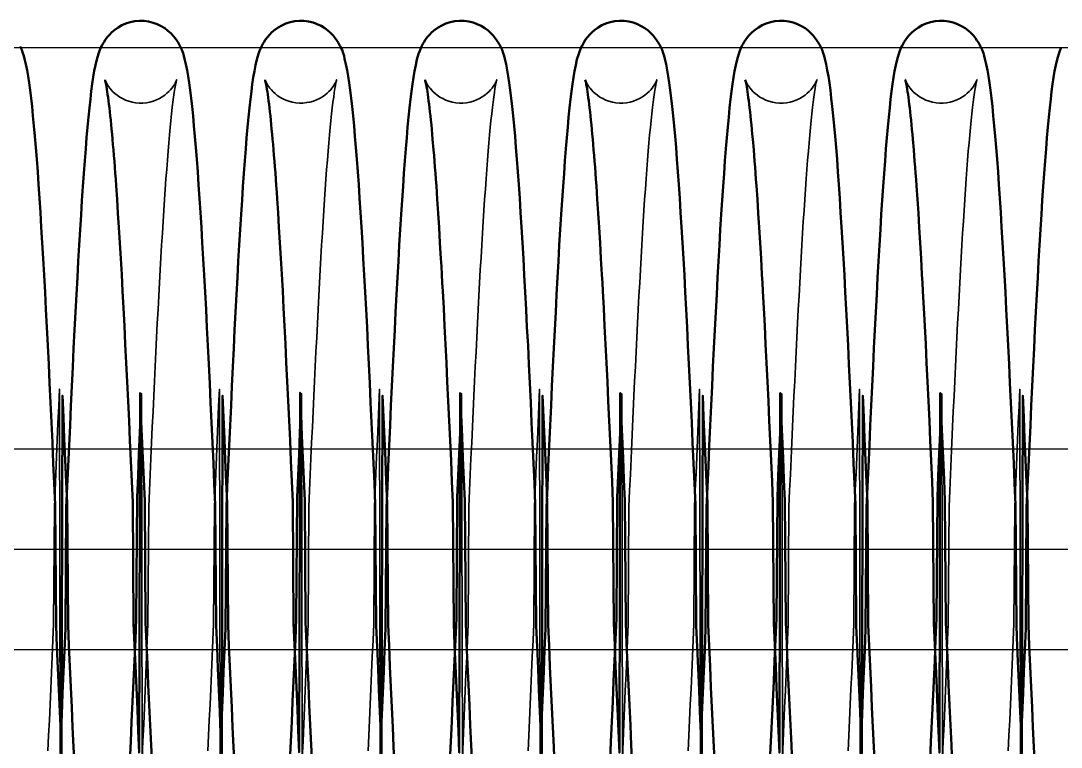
# Model space of a CAD drawing. Header units: millimetres. Extents: x 0 to 190005487, y 0 to 455456909.
# Drawn here: x 92140.6 to 92192.4, y 28299.7 to 28335.9 of the extents above; entities that cross this region are included whole.
import ezdxf

# ---------------------------------------------------------------- set-up
doc = ezdxf.new("R2010")
doc.units = ezdxf.units.MM
doc.header["$LTSCALE"] = 400
doc.header["$MEASUREMENT"] = 0
doc.linetypes.add('ACAD_ISO04W100', pattern=[30, 24, -3, 0, -3])
doc.linetypes.add('CEN', pattern=[35, 30, -2, 1, -2])
doc.layers.get('0').update_dxf_attribs({"linetype": 'CONTINUOUS'})
doc.layers.add('cen', color=1, linetype='ACAD_ISO04W100')
doc.layers.add('가려진 것(ISO)', color=7, linetype='CONTINUOUS', lineweight=35)
doc.layers.add('가시적인 것(ISO)', color=7, linetype='CONTINUOUS', lineweight=50)

# ---------------------------------------------------------------- blocks, each defined once
blk = doc.blocks.new('토션스프링 3')
at = {"layer": '가려진 것(ISO)', "flags": 128}
for points in [[(21461507.14, -50952857.63), (21461507.14, -50952857.65), (21461507.16, -50952857.7), (21461507.21, -50952857.81), (21461507.28, -50952857.97), (21461507.34, -50952858.07), (21461507.42, -50952858.19), (21461507.51, -50952858.33), (21461507.62, -50952858.48), (21461507.76, -50952858.65), (21461507.93, -50952858.82), (21461508.12, -50952859), (21461508.35, -50952859.18), (21461508.6, -50952859.35), (21461508.88, -50952859.51), (21461509.19, -50952859.65), (21461509.51, -50952859.77), (21461509.85, -50952859.86), (21461510.19, -50952859.92), (21461510.55, -50952859.95), (21461510.9, -50952859.95), (21461511.26, -50952859.92), (21461511.61, -50952859.85), (21461511.94, -50952859.76), (21461512.26, -50952859.64), (21461512.56, -50952859.49), (21461512.84, -50952859.33), (21461513.09, -50952859.16), (21461513.31, -50952858.98), (21461513.5, -50952858.8), (21461513.67, -50952858.62), (21461513.8, -50952858.46), (21461513.92, -50952858.31), (21461514, -50952858.17), (21461514.08, -50952858.06), (21461514.13, -50952857.95), (21461514.17, -50952857.87), (21461514.23, -50952857.74), (21461514.26, -50952857.67), (21461514.27, -50952857.63), (21461514.27, -50952857.63), (21461514.26, -50952857.67), (21461514.25, -50952857.73), (21461514.23, -50952857.81), (21461514.21, -50952857.91), (21461514.15, -50952858.17), (21461514.1, -50952858.51), (21461514.03, -50952858.9), (21461513.97, -50952859.35), (21461513.9, -50952859.86), (21461513.84, -50952860.41), (21461513.77, -50952861.02), (21461513.7, -50952861.68), (21461513.63, -50952862.38), (21461513.56, -50952863.13), (21461513.49, -50952863.92), (21461513.42, -50952864.76), (21461513.35, -50952865.64), (21461513.28, -50952866.56), (21461513.21, -50952867.52), (21461513.13, -50952868.53), (21461513.06, -50952869.57), (21461512.99, -50952870.65), (21461512.92, -50952871.77), (21461512.85, -50952872.92), (21461512.78, -50952874.11), (21461512.71, -50952875.33), (21461512.64, -50952876.58), (21461512.56, -50952877.86), (21461512.49, -50952879.18), (21461512.42, -50952880.53), (21461512.35, -50952881.9), (21461512.28, -50952883.31), (21461512.21, -50952884.74), (21461512.14, -50952886.2), (21461512.06, -50952887.68), (21461511.99, -50952889.18), (21461511.92, -50952890.7), (21461511.85, -50952892.23), (21461511.78, -50952893.79), (21461511.71, -50952895.37), (21461511.64, -50952896.96), (21461511.56, -50952898.58), (21461511.49, -50952900.21), (21461511.42, -50952911.85), (21461511.35, -50952913.5), (21461511.28, -50952915.16), (21461511.21, -50952916.83), (21461511.13, -50952918.5), (21461511.06, -50952920.18), (21461510.99, -50952921.86), (21461510.92, -50952923.54), (21461510.85, -50952925.23), (21461510.78, -50952888.93), (21461510.7, -50952890.62)], [(21461523.08, -50952857.63), (21461523.09, -50952857.65), (21461523.11, -50952857.7), (21461523.15, -50952857.81), (21461523.23, -50952857.97), (21461523.29, -50952858.08), (21461523.36, -50952858.2), (21461523.46, -50952858.33), (21461523.57, -50952858.48), (21461523.71, -50952858.65), (21461523.88, -50952858.83), (21461524.08, -50952859.01), (21461524.3, -50952859.19), (21461524.56, -50952859.36), (21461524.84, -50952859.52), (21461525.14, -50952859.66), (21461525.46, -50952859.77), (21461525.8, -50952859.86), (21461526.15, -50952859.92), (21461526.5, -50952859.95), (21461526.86, -50952859.95), (21461527.22, -50952859.91), (21461527.56, -50952859.85), (21461527.9, -50952859.76), (21461528.22, -50952859.63), (21461528.52, -50952859.49), (21461528.79, -50952859.33), (21461529.04, -50952859.16), (21461529.26, -50952858.98), (21461529.45, -50952858.8), (21461529.62, -50952858.62), (21461529.75, -50952858.46), (21461529.86, -50952858.31), (21461529.95, -50952858.17), (21461530.02, -50952858.05), (21461530.08, -50952857.95), (21461530.12, -50952857.87), (21461530.18, -50952857.74), (21461530.21, -50952857.67), (21461530.22, -50952857.63), (21461530.22, -50952857.64), (21461530.21, -50952857.67), (21461530.19, -50952857.73), (21461530.18, -50952857.81), (21461530.15, -50952857.91), (21461530.1, -50952858.17), (21461530.04, -50952858.51), (21461529.98, -50952858.9), (21461529.92, -50952859.35), (21461529.85, -50952859.86), (21461529.78, -50952860.42), (21461529.71, -50952861.02), (21461529.64, -50952861.68), (21461529.58, -50952862.38), (21461529.51, -50952863.13), (21461529.43, -50952863.93), (21461529.36, -50952864.76), (21461529.29, -50952865.64), (21461529.22, -50952866.56), (21461529.15, -50952867.53), (21461529.08, -50952868.53), (21461529.01, -50952869.57), (21461528.94, -50952870.66), (21461528.87, -50952871.77), (21461528.8, -50952872.93), (21461528.72, -50952874.11), (21461528.65, -50952875.33), (21461528.58, -50952876.58), (21461528.51, -50952877.86), (21461528.44, -50952879.18), (21461528.37, -50952880.53), (21461528.3, -50952881.91), (21461528.23, -50952883.31), (21461528.15, -50952884.74), (21461528.08, -50952886.2), (21461528.01, -50952887.68), (21461527.94, -50952889.18), (21461527.87, -50952890.7), (21461527.8, -50952892.24), (21461527.72, -50952893.79), (21461527.65, -50952895.37), (21461527.58, -50952896.97), (21461527.51, -50952898.58), (21461527.44, -50952900.21), (21461527.37, -50952911.85), (21461527.3, -50952913.5), (21461527.22, -50952915.16), (21461527.15, -50952916.83), (21461527.08, -50952918.5), (21461527.01, -50952920.18), (21461526.94, -50952921.86), (21461526.87, -50952923.54), (21461526.79, -50952925.23), (21461526.72, -50952888.93), (21461526.65, -50952890.62)], [(21461539.03, -50952857.63), (21461539.04, -50952857.65), (21461539.06, -50952857.7), (21461539.1, -50952857.81), (21461539.18, -50952857.97), (21461539.24, -50952858.07), (21461539.31, -50952858.19), (21461539.4, -50952858.33), (21461539.52, -50952858.48), (21461539.65, -50952858.65), (21461539.82, -50952858.82), (21461540.02, -50952859), (21461540.24, -50952859.18), (21461540.5, -50952859.35), (21461540.78, -50952859.51), (21461541.08, -50952859.65), (21461541.4, -50952859.77), (21461541.74, -50952859.86), (21461542.09, -50952859.92), (21461542.44, -50952859.95), (21461542.8, -50952859.95), (21461543.15, -50952859.92), (21461543.5, -50952859.85), (21461543.84, -50952859.76), (21461544.15, -50952859.64), (21461544.45, -50952859.49), (21461544.73, -50952859.33), (21461544.98, -50952859.16), (21461545.2, -50952858.98), (21461545.4, -50952858.8), (21461545.56, -50952858.62), (21461545.7, -50952858.46), (21461545.81, -50952858.31), (21461545.9, -50952858.17), (21461545.97, -50952858.06), (21461546.02, -50952857.95), (21461546.07, -50952857.87), (21461546.13, -50952857.74), (21461546.15, -50952857.67), (21461546.17, -50952857.63), (21461546.17, -50952857.63), (21461546.16, -50952857.67), (21461546.14, -50952857.73), (21461546.12, -50952857.81), (21461546.1, -50952857.91), (21461546.05, -50952858.17), (21461545.99, -50952858.51), (21461545.93, -50952858.9), (21461545.86, -50952859.35), (21461545.8, -50952859.86), (21461545.73, -50952860.41), (21461545.66, -50952861.02), (21461545.59, -50952861.68), (21461545.52, -50952862.38), (21461545.45, -50952863.13), (21461545.38, -50952863.92), (21461545.31, -50952864.76), (21461545.24, -50952865.64), (21461545.17, -50952866.56), (21461545.1, -50952867.52), (21461545.03, -50952868.53), (21461544.96, -50952869.57), (21461544.89, -50952870.65), (21461544.81, -50952871.77), (21461544.74, -50952872.92), (21461544.67, -50952874.11), (21461544.6, -50952875.33), (21461544.53, -50952876.58), (21461544.46, -50952877.86), (21461544.39, -50952879.18), (21461544.32, -50952880.53), (21461544.24, -50952881.9), (21461544.17, -50952883.31), (21461544.1, -50952884.74), (21461544.03, -50952886.2), (21461543.96, -50952887.68), (21461543.89, -50952889.18), (21461543.81, -50952890.7), (21461543.74, -50952892.23), (21461543.67, -50952893.79), (21461543.6, -50952895.37), (21461543.53, -50952896.96), (21461543.46, -50952898.58), (21461543.39, -50952900.21), (21461543.31, -50952911.85), (21461543.24, -50952913.5), (21461543.17, -50952915.16), (21461543.1, -50952916.83), (21461543.03, -50952918.5), (21461542.96, -50952920.18), (21461542.88, -50952921.86), (21461542.81, -50952923.54), (21461542.74, -50952925.23), (21461542.67, -50952888.93), (21461542.6, -50952890.62)], [(21461554.98, -50952857.63), (21461554.98, -50952857.65), (21461555, -50952857.7), (21461555.05, -50952857.81), (21461555.13, -50952857.97), (21461555.18, -50952858.07), (21461555.26, -50952858.19), (21461555.35, -50952858.33), (21461555.46, -50952858.48), (21461555.6, -50952858.65), (21461555.77, -50952858.82), (21461555.96, -50952859), (21461556.19, -50952859.18), (21461556.44, -50952859.35), (21461556.72, -50952859.51), (21461557.03, -50952859.65), (21461557.35, -50952859.77), (21461557.69, -50952859.86), (21461558.03, -50952859.92), (21461558.39, -50952859.95), (21461558.74, -50952859.95), (21461559.1, -50952859.92), (21461559.45, -50952859.85), (21461559.78, -50952859.76), (21461560.1, -50952859.64), (21461560.4, -50952859.49), (21461560.68, -50952859.33), (21461560.93, -50952859.16), (21461561.15, -50952858.98), (21461561.34, -50952858.8), (21461561.51, -50952858.62), (21461561.64, -50952858.46), (21461561.76, -50952858.31), (21461561.84, -50952858.17), (21461561.92, -50952858.06), (21461561.97, -50952857.95), (21461562.01, -50952857.87), (21461562.07, -50952857.74), (21461562.1, -50952857.67), (21461562.11, -50952857.63), (21461562.11, -50952857.63), (21461562.1, -50952857.67), (21461562.09, -50952857.73), (21461562.07, -50952857.81), (21461562.05, -50952857.91), (21461562, -50952858.17), (21461561.94, -50952858.51), (21461561.87, -50952858.9), (21461561.81, -50952859.35), (21461561.74, -50952859.86), (21461561.68, -50952860.41), (21461561.61, -50952861.02), (21461561.54, -50952861.68), (21461561.47, -50952862.38), (21461561.4, -50952863.13), (21461561.33, -50952863.92), (21461561.26, -50952864.76), (21461561.19, -50952865.64), (21461561.12, -50952866.56), (21461561.05, -50952867.52), (21461560.98, -50952868.53), (21461560.9, -50952869.57), (21461560.83, -50952870.65), (21461560.76, -50952871.77), (21461560.69, -50952872.92), (21461560.62, -50952874.11), (21461560.55, -50952875.33), (21461560.48, -50952876.58), (21461560.41, -50952877.86), (21461560.33, -50952879.18), (21461560.26, -50952880.53), (21461560.19, -50952881.9), (21461560.12, -50952883.31), (21461560.05, -50952884.74), (21461559.98, -50952886.2), (21461559.9, -50952887.68), (21461559.83, -50952889.18), (21461559.76, -50952890.7), (21461559.69, -50952892.23), (21461559.62, -50952893.79), (21461559.55, -50952895.37), (21461559.48, -50952896.96), (21461559.4, -50952898.58), (21461559.33, -50952900.21), (21461559.26, -50952911.85), (21461559.19, -50952913.5), (21461559.12, -50952915.16), (21461559.05, -50952916.83), (21461558.97, -50952918.5), (21461558.9, -50952920.18), (21461558.83, -50952921.86), (21461558.76, -50952923.54), (21461558.69, -50952925.23), (21461558.62, -50952888.93), (21461558.55, -50952890.62)], [(21461570.92, -50952857.63), (21461570.93, -50952857.65), (21461570.95, -50952857.7), (21461570.99, -50952857.81), (21461571.07, -50952857.97), (21461571.13, -50952858.07), (21461571.2, -50952858.19), (21461571.3, -50952858.33), (21461571.41, -50952858.48), (21461571.55, -50952858.65), (21461571.72, -50952858.82), (21461571.91, -50952859), (21461572.14, -50952859.18), (21461572.39, -50952859.35), (21461572.67, -50952859.51), (21461572.97, -50952859.65), (21461573.29, -50952859.77), (21461573.63, -50952859.86), (21461573.98, -50952859.92), (21461574.33, -50952859.95), (21461574.69, -50952859.95), (21461575.05, -50952859.92), (21461575.39, -50952859.85), (21461575.73, -50952859.76), (21461576.05, -50952859.64), (21461576.35, -50952859.49), (21461576.63, -50952859.33), (21461576.88, -50952859.16), (21461577.1, -50952858.98), (21461577.29, -50952858.8), (21461577.45, -50952858.62), (21461577.59, -50952858.46), (21461577.7, -50952858.31), (21461577.79, -50952858.17), (21461577.86, -50952858.06), (21461577.92, -50952857.95), (21461577.96, -50952857.87), (21461578.02, -50952857.74), (21461578.05, -50952857.67), (21461578.06, -50952857.63), (21461578.06, -50952857.63), (21461578.05, -50952857.67), (21461578.04, -50952857.73), (21461578.02, -50952857.81), (21461577.99, -50952857.91), (21461577.94, -50952858.17), (21461577.88, -50952858.51), (21461577.82, -50952858.9), (21461577.76, -50952859.35), (21461577.69, -50952859.86), (21461577.62, -50952860.41), (21461577.55, -50952861.02), (21461577.49, -50952861.68), (21461577.42, -50952862.38), (21461577.35, -50952863.13), (21461577.28, -50952863.92), (21461577.21, -50952864.76), (21461577.13, -50952865.64), (21461577.06, -50952866.56), (21461576.99, -50952867.52), (21461576.92, -50952868.53), (21461576.85, -50952869.57), (21461576.78, -50952870.65), (21461576.71, -50952871.77), (21461576.64, -50952872.92), (21461576.57, -50952874.11), (21461576.49, -50952875.33), (21461576.42, -50952876.58), (21461576.35, -50952877.86), (21461576.28, -50952879.18), (21461576.21, -50952880.53), (21461576.14, -50952881.9), (21461576.07, -50952883.31), (21461575.99, -50952884.74), (21461575.92, -50952886.2), (21461575.85, -50952887.68), (21461575.78, -50952889.18), (21461575.71, -50952890.7), (21461575.64, -50952892.23), (21461575.57, -50952893.79), (21461575.49, -50952895.37), (21461575.42, -50952896.96), (21461575.35, -50952898.58), (21461575.28, -50952900.21), (21461575.21, -50952911.85), (21461575.14, -50952913.5), (21461575.06, -50952915.16), (21461574.99, -50952916.83), (21461574.92, -50952918.5), (21461574.85, -50952920.18), (21461574.78, -50952921.86), (21461574.71, -50952923.54), (21461574.64, -50952925.23), (21461574.56, -50952888.93), (21461574.49, -50952890.62)], [(21461586.87, -50952857.63), (21461586.88, -50952857.65), (21461586.9, -50952857.7), (21461586.94, -50952857.81), (21461587.02, -50952857.97), (21461587.08, -50952858.07), (21461587.15, -50952858.19), (21461587.24, -50952858.33), (21461587.36, -50952858.48), (21461587.5, -50952858.65), (21461587.66, -50952858.82), (21461587.86, -50952859), (21461588.08, -50952859.18), (21461588.34, -50952859.35), (21461588.62, -50952859.51), (21461588.92, -50952859.65), (21461589.24, -50952859.77), (21461589.58, -50952859.86), (21461589.93, -50952859.92), (21461590.28, -50952859.95), (21461590.64, -50952859.95), (21461590.99, -50952859.92), (21461591.34, -50952859.85), (21461591.68, -50952859.76), (21461592, -50952859.64), (21461592.3, -50952859.49), (21461592.57, -50952859.33), (21461592.82, -50952859.16), (21461593.04, -50952858.98), (21461593.24, -50952858.8), (21461593.4, -50952858.62), (21461593.54, -50952858.46), (21461593.65, -50952858.31), (21461593.74, -50952858.17), (21461593.81, -50952858.06), (21461593.87, -50952857.95), (21461593.91, -50952857.87), (21461593.97, -50952857.74), (21461593.99, -50952857.67), (21461594.01, -50952857.63), (21461594.01, -50952857.63), (21461594, -50952857.67), (21461593.98, -50952857.73), (21461593.96, -50952857.81), (21461593.94, -50952857.91), (21461593.89, -50952858.17), (21461593.83, -50952858.51), (21461593.77, -50952858.9), (21461593.7, -50952859.35), (21461593.64, -50952859.86), (21461593.57, -50952860.41), (21461593.5, -50952861.02), (21461593.43, -50952861.68), (21461593.36, -50952862.38), (21461593.29, -50952863.13), (21461593.22, -50952863.92), (21461593.15, -50952864.76), (21461593.08, -50952865.64), (21461593.01, -50952866.56), (21461592.94, -50952867.52), (21461592.87, -50952868.53), (21461592.8, -50952869.57), (21461592.73, -50952870.65), (21461592.66, -50952871.77), (21461592.58, -50952872.92), (21461592.51, -50952874.11), (21461592.44, -50952875.33), (21461592.37, -50952876.58), (21461592.3, -50952877.86), (21461592.23, -50952879.18), (21461592.16, -50952880.53), (21461592.08, -50952881.9), (21461592.01, -50952883.31), (21461591.94, -50952884.74), (21461591.87, -50952886.2), (21461591.8, -50952887.68), (21461591.73, -50952889.18), (21461591.65, -50952890.7), (21461591.58, -50952892.23), (21461591.51, -50952893.79), (21461591.44, -50952895.37), (21461591.37, -50952896.96), (21461591.3, -50952898.58), (21461591.23, -50952900.21), (21461591.15, -50952911.85), (21461591.08, -50952913.5), (21461591.01, -50952915.16), (21461590.94, -50952916.83), (21461590.87, -50952918.5), (21461590.8, -50952920.18), (21461590.73, -50952921.86), (21461590.65, -50952923.54), (21461590.58, -50952925.23), (21461590.51, -50952888.93), (21461590.44, -50952890.62)], [(21461501.44, -50952924.52), (21461501.52, -50952923), (21461501.59, -50952921.46), (21461501.66, -50952919.89), (21461501.73, -50952918.32), (21461501.8, -50952916.72), (21461501.87, -50952915.12), (21461501.94, -50952913.5), (21461502.02, -50952911.87), (21461502.09, -50952900.22), (21461502.16, -50952898.56), (21461502.23, -50952896.89), (21461502.3, -50952895.21), (21461502.37, -50952893.53), (21461502.45, -50952891.84), (21461502.52, -50952890.15), (21461502.59, -50952888.46), (21461502.66, -50952924.77), (21461502.73, -50952923.09)], [(21461517.39, -50952924.51), (21461517.46, -50952922.99), (21461517.53, -50952921.45), (21461517.61, -50952919.89), (21461517.68, -50952918.32), (21461517.75, -50952916.73), (21461517.82, -50952915.12), (21461517.89, -50952913.49), (21461517.96, -50952911.85), (21461518.04, -50952900.2), (21461518.11, -50952898.54), (21461518.18, -50952896.87), (21461518.25, -50952895.2), (21461518.32, -50952893.52), (21461518.39, -50952891.84), (21461518.46, -50952890.16), (21461518.54, -50952888.47), (21461518.61, -50952924.78), (21461518.68, -50952923.09)], [(21461533.34, -50952924.51), (21461533.41, -50952922.99), (21461533.48, -50952921.45), (21461533.55, -50952919.89), (21461533.62, -50952918.32), (21461533.7, -50952916.73), (21461533.77, -50952915.12), (21461533.84, -50952913.49), (21461533.91, -50952911.85), (21461533.98, -50952900.2), (21461534.05, -50952898.54), (21461534.13, -50952896.87), (21461534.2, -50952895.2), (21461534.27, -50952893.52), (21461534.34, -50952891.84), (21461534.41, -50952890.16), (21461534.48, -50952888.47), (21461534.55, -50952924.78), (21461534.63, -50952923.09)], [(21461549.29, -50952924.51), (21461549.36, -50952922.99), (21461549.43, -50952921.45), (21461549.5, -50952919.89), (21461549.57, -50952918.32), (21461549.64, -50952916.73), (21461549.71, -50952915.12), (21461549.79, -50952913.49), (21461549.86, -50952911.85), (21461549.93, -50952900.2), (21461550, -50952898.54), (21461550.07, -50952896.87), (21461550.14, -50952895.2), (21461550.22, -50952893.52), (21461550.29, -50952891.84), (21461550.36, -50952890.15), (21461550.43, -50952888.47), (21461550.5, -50952924.78), (21461550.57, -50952923.09)], [(21461565.23, -50952924.51), (21461565.3, -50952922.99), (21461565.38, -50952921.45), (21461565.45, -50952919.89), (21461565.52, -50952918.32), (21461565.59, -50952916.73), (21461565.66, -50952915.12), (21461565.73, -50952913.49), (21461565.8, -50952911.85), (21461565.88, -50952900.2), (21461565.95, -50952898.54), (21461566.02, -50952896.87), (21461566.09, -50952895.2), (21461566.16, -50952893.52), (21461566.23, -50952891.84), (21461566.3, -50952890.15), (21461566.38, -50952888.47), (21461566.45, -50952924.78), (21461566.52, -50952923.09)], [(21461581.18, -50952924.51), (21461581.25, -50952922.99), (21461581.32, -50952921.45), (21461581.39, -50952919.89), (21461581.46, -50952918.32), (21461581.54, -50952916.73), (21461581.61, -50952915.12), (21461581.68, -50952913.49), (21461581.75, -50952911.85), (21461581.82, -50952900.2), (21461581.89, -50952898.54), (21461581.97, -50952896.87), (21461582.04, -50952895.2), (21461582.11, -50952893.52), (21461582.18, -50952891.84), (21461582.25, -50952890.15), (21461582.32, -50952888.47), (21461582.39, -50952924.78), (21461582.47, -50952923.09)], [(21461597.13, -50952924.51), (21461597.2, -50952922.99), (21461597.27, -50952921.45), (21461597.34, -50952919.89), (21461597.41, -50952918.32), (21461597.48, -50952916.73), (21461597.55, -50952915.12), (21461597.63, -50952913.49), (21461597.7, -50952911.85), (21461597.77, -50952900.2), (21461597.84, -50952898.54), (21461597.91, -50952896.87), (21461597.98, -50952895.2), (21461598.06, -50952893.52), (21461598.13, -50952891.84), (21461598.2, -50952890.15), (21461598.27, -50952888.47), (21461598.34, -50952924.78), (21461598.41, -50952923.09)]]:
    blk.add_lwpolyline(points, dxfattribs=at)
at = {"layer": '가시적인 것(ISO)', "flags": 128}
for points in [[(21461498.68, -50952854.31), (21461498.84, -50952854.66), (21461498.96, -50952854.97), (21461499.05, -50952855.26), (21461499.12, -50952855.53), (21461499.25, -50952856.08), (21461499.37, -50952856.66), (21461499.48, -50952857.27), (21461499.58, -50952857.94), (21461499.67, -50952858.66), (21461499.77, -50952859.45), (21461499.87, -50952860.3), (21461499.96, -50952861.22), (21461500.05, -50952862.21), (21461500.15, -50952863.26), (21461500.24, -50952864.37), (21461500.33, -50952865.55), (21461500.43, -50952866.79), (21461500.52, -50952868.08), (21461500.61, -50952869.44), (21461500.7, -50952870.86), (21461500.79, -50952872.33), (21461500.88, -50952873.87), (21461500.98, -50952875.46), (21461501.07, -50952877.1), (21461501.16, -50952878.79), (21461501.25, -50952880.52), (21461501.34, -50952882.3), (21461501.43, -50952884.11), (21461501.53, -50952885.97), (21461501.62, -50952887.87), (21461501.71, -50952889.81), (21461501.8, -50952891.79), (21461501.89, -50952893.79), (21461501.98, -50952895.83), (21461502.08, -50952897.88), (21461502.17, -50952899.96), (21461502.26, -50952912.05), (21461502.35, -50952914.16), (21461502.44, -50952916.29), (21461502.53, -50952918.44), (21461502.63, -50952920.6), (21461502.72, -50952922.76), (21461502.81, -50952924.93), (21461502.9, -50952889.1), (21461502.99, -50952891.26), (21461503.08, -50952893.41), (21461503.17, -50952895.55), (21461503.27, -50952897.69), (21461503.36, -50952899.82), (21461503.45, -50952911.94), (21461503.54, -50952914.03), (21461503.63, -50952916.11), (21461503.72, -50952918.16), (21461503.82, -50952920.18), (21461503.91, -50952922.16), (21461504, -50952924.12), (21461504.09, -50952926.04)], [(21461502.73, -50952923.09), (21461502.82, -50952920.94), (21461502.91, -50952918.78), (21461503.01, -50952916.63), (21461503.1, -50952914.5), (21461503.19, -50952912.37), (21461503.28, -50952900.27), (21461503.37, -50952898.18), (21461503.46, -50952896.13), (21461503.56, -50952894.1), (21461503.65, -50952892.1), (21461503.74, -50952890.12), (21461503.83, -50952888.18), (21461503.92, -50952886.27), (21461504.01, -50952884.4), (21461504.11, -50952882.56), (21461504.2, -50952880.78), (21461504.29, -50952879.03), (21461504.38, -50952877.35), (21461504.47, -50952875.71), (21461504.56, -50952874.12), (21461504.66, -50952872.58), (21461504.75, -50952871.09), (21461504.84, -50952869.66), (21461504.93, -50952868.28), (21461505.02, -50952866.97), (21461505.12, -50952865.71), (21461505.21, -50952864.52), (21461505.3, -50952863.4), (21461505.4, -50952862.35), (21461505.49, -50952861.36), (21461505.58, -50952860.44), (21461505.68, -50952859.58), (21461505.77, -50952858.78), (21461505.87, -50952858.04), (21461505.97, -50952857.37), (21461506.07, -50952856.75), (21461506.19, -50952856.17), (21461506.32, -50952855.61), (21461506.49, -50952855.05), (21461506.6, -50952854.75), (21461506.73, -50952854.42), (21461506.82, -50952854.24), (21461506.92, -50952854.05), (21461507.04, -50952853.84), (21461507.19, -50952853.62), (21461507.36, -50952853.38), (21461507.57, -50952853.14), (21461507.82, -50952852.89), (21461508.12, -50952852.64), (21461508.45, -50952852.41), (21461508.82, -50952852.2), (21461509.22, -50952852.02), (21461509.65, -50952851.89), (21461510.1, -50952851.8), (21461510.56, -50952851.76), (21461511.03, -50952851.77), (21461511.48, -50952851.83), (21461511.93, -50952851.94), (21461512.35, -50952852.09), (21461512.74, -50952852.28), (21461513.1, -50952852.5), (21461513.41, -50952852.74), (21461513.69, -50952852.99), (21461513.92, -50952853.24), (21461514.12, -50952853.48), (21461514.28, -50952853.71), (21461514.42, -50952853.93), (21461514.54, -50952854.13), (21461514.64, -50952854.32), (21461514.8, -50952854.66), (21461514.92, -50952854.97), (21461515, -50952855.26), (21461515.07, -50952855.53), (21461515.2, -50952856.09), (21461515.32, -50952856.66), (21461515.42, -50952857.28), (21461515.52, -50952857.94), (21461515.62, -50952858.67), (21461515.72, -50952859.45), (21461515.81, -50952860.31), (21461515.91, -50952861.23), (21461516, -50952862.22), (21461516.1, -50952863.27), (21461516.19, -50952864.38), (21461516.28, -50952865.56), (21461516.37, -50952866.8), (21461516.46, -50952868.09), (21461516.56, -50952869.45), (21461516.65, -50952870.87), (21461516.74, -50952872.35), (21461516.83, -50952873.88), (21461516.92, -50952875.47), (21461517.02, -50952877.11), (21461517.11, -50952878.8), (21461517.2, -50952880.53), (21461517.29, -50952882.31), (21461517.38, -50952884.12), (21461517.47, -50952885.98), (21461517.57, -50952887.89), (21461517.66, -50952889.83), (21461517.75, -50952891.8), (21461517.84, -50952893.81), (21461517.93, -50952895.84), (21461518.02, -50952897.89), (21461518.12, -50952899.97), (21461518.21, -50952912.06), (21461518.3, -50952914.17), (21461518.39, -50952916.3), (21461518.48, -50952918.45), (21461518.57, -50952920.61), (21461518.66, -50952922.77), (21461518.76, -50952924.94), (21461518.85, -50952889.11), (21461518.94, -50952891.26), (21461519.03, -50952893.41), (21461519.12, -50952895.56), (21461519.21, -50952897.7), (21461519.31, -50952899.83), (21461519.4, -50952911.95), (21461519.49, -50952914.04), (21461519.58, -50952916.12), (21461519.67, -50952918.17), (21461519.76, -50952920.18), (21461519.85, -50952922.17), (21461519.95, -50952924.12), (21461520.04, -50952926.05)], [(21461518.68, -50952923.09), (21461518.77, -50952920.93), (21461518.86, -50952918.77), (21461518.95, -50952916.62), (21461519.05, -50952914.48), (21461519.14, -50952912.36), (21461519.23, -50952900.26), (21461519.32, -50952898.19), (21461519.41, -50952896.13), (21461519.5, -50952894.1), (21461519.59, -50952892.09), (21461519.69, -50952890.11), (21461519.78, -50952888.16), (21461519.87, -50952886.25), (21461519.96, -50952884.38), (21461520.05, -50952882.56), (21461520.14, -50952880.78), (21461520.24, -50952879.04), (21461520.33, -50952877.35), (21461520.42, -50952875.7), (21461520.51, -50952874.1), (21461520.6, -50952872.56), (21461520.7, -50952871.07), (21461520.79, -50952869.64), (21461520.88, -50952868.27), (21461520.97, -50952866.96), (21461521.06, -50952865.72), (21461521.16, -50952864.53), (21461521.25, -50952863.41), (21461521.34, -50952862.36), (21461521.44, -50952861.37), (21461521.53, -50952860.44), (21461521.62, -50952859.58), (21461521.72, -50952858.79), (21461521.81, -50952858.06), (21461521.91, -50952857.39), (21461522.02, -50952856.76), (21461522.14, -50952856.17), (21461522.27, -50952855.62), (21461522.43, -50952855.06), (21461522.54, -50952854.75), (21461522.68, -50952854.43), (21461522.76, -50952854.25), (21461522.86, -50952854.05), (21461522.99, -50952853.85), (21461523.13, -50952853.63), (21461523.31, -50952853.39), (21461523.52, -50952853.14), (21461523.76, -50952852.9), (21461524.06, -50952852.65), (21461524.39, -50952852.41), (21461524.76, -50952852.21), (21461525.16, -50952852.03), (21461525.59, -50952851.89), (21461526.04, -50952851.8), (21461526.5, -50952851.76), (21461526.96, -50952851.77), (21461527.42, -50952851.83), (21461527.86, -50952851.93), (21461528.28, -50952852.09), (21461528.68, -50952852.27), (21461529.04, -50952852.49), (21461529.35, -50952852.73), (21461529.63, -50952852.98), (21461529.86, -50952853.23), (21461530.06, -50952853.47), (21461530.22, -50952853.7), (21461530.36, -50952853.92), (21461530.48, -50952854.12), (21461530.58, -50952854.31), (21461530.75, -50952854.65), (21461530.86, -50952854.97), (21461530.95, -50952855.25), (21461531.01, -50952855.53), (21461531.14, -50952856.08), (21461531.26, -50952856.66), (21461531.37, -50952857.28), (21461531.47, -50952857.94), (21461531.57, -50952858.66), (21461531.66, -50952859.45), (21461531.76, -50952860.3), (21461531.85, -50952861.22), (21461531.95, -50952862.21), (21461532.04, -50952863.26), (21461532.13, -50952864.37), (21461532.23, -50952865.55), (21461532.32, -50952866.79), (21461532.41, -50952868.08), (21461532.5, -50952869.44), (21461532.59, -50952870.86), (21461532.69, -50952872.33), (21461532.78, -50952873.87), (21461532.87, -50952875.46), (21461532.96, -50952877.1), (21461533.05, -50952878.79), (21461533.15, -50952880.52), (21461533.24, -50952882.3), (21461533.33, -50952884.11), (21461533.42, -50952885.97), (21461533.51, -50952887.87), (21461533.6, -50952889.81), (21461533.7, -50952891.79), (21461533.79, -50952893.79), (21461533.88, -50952895.83), (21461533.97, -50952897.88), (21461534.06, -50952899.96), (21461534.15, -50952912.05), (21461534.24, -50952914.16), (21461534.34, -50952916.29), (21461534.43, -50952918.44), (21461534.52, -50952920.6), (21461534.61, -50952922.76), (21461534.7, -50952924.93), (21461534.79, -50952889.1), (21461534.89, -50952891.26), (21461534.98, -50952893.41), (21461535.07, -50952895.55), (21461535.16, -50952897.69), (21461535.25, -50952899.82), (21461535.34, -50952911.94), (21461535.44, -50952914.04), (21461535.53, -50952916.11), (21461535.62, -50952918.16), (21461535.71, -50952920.18), (21461535.8, -50952922.16), (21461535.89, -50952924.12), (21461535.98, -50952926.04)], [(21461534.63, -50952923.09), (21461534.72, -50952920.93), (21461534.81, -50952918.77), (21461534.9, -50952916.62), (21461534.99, -50952914.48), (21461535.08, -50952912.36), (21461535.18, -50952900.26), (21461535.27, -50952898.19), (21461535.36, -50952896.13), (21461535.45, -50952894.1), (21461535.54, -50952892.09), (21461535.63, -50952890.11), (21461535.72, -50952888.16), (21461535.82, -50952886.25), (21461535.91, -50952884.38), (21461536, -50952882.56), (21461536.09, -50952880.78), (21461536.18, -50952879.04), (21461536.27, -50952877.35), (21461536.37, -50952875.7), (21461536.46, -50952874.1), (21461536.55, -50952872.56), (21461536.64, -50952871.07), (21461536.73, -50952869.64), (21461536.83, -50952868.27), (21461536.92, -50952866.96), (21461537.01, -50952865.72), (21461537.1, -50952864.53), (21461537.2, -50952863.41), (21461537.29, -50952862.36), (21461537.38, -50952861.37), (21461537.48, -50952860.44), (21461537.57, -50952859.58), (21461537.66, -50952858.79), (21461537.76, -50952858.06), (21461537.86, -50952857.39), (21461537.97, -50952856.76), (21461538.09, -50952856.17), (21461538.22, -50952855.62), (21461538.38, -50952855.06), (21461538.49, -50952854.75), (21461538.63, -50952854.43), (21461538.71, -50952854.25), (21461538.81, -50952854.05), (21461538.93, -50952853.85), (21461539.08, -50952853.63), (21461539.25, -50952853.39), (21461539.46, -50952853.14), (21461539.71, -50952852.89), (21461540, -50952852.65), (21461540.33, -50952852.41), (21461540.7, -50952852.21), (21461541.11, -50952852.03), (21461541.54, -50952851.89), (21461541.99, -50952851.8), (21461542.45, -50952851.76), (21461542.91, -50952851.77), (21461543.37, -50952851.83), (21461543.81, -50952851.93), (21461544.23, -50952852.09), (21461544.63, -50952852.27), (21461544.98, -50952852.49), (21461545.3, -50952852.73), (21461545.58, -50952852.98), (21461545.81, -50952853.23), (21461546.01, -50952853.47), (21461546.17, -50952853.7), (21461546.31, -50952853.92), (21461546.43, -50952854.12), (21461546.53, -50952854.31), (21461546.69, -50952854.66), (21461546.81, -50952854.97), (21461546.89, -50952855.25), (21461546.96, -50952855.53), (21461547.09, -50952856.08), (21461547.21, -50952856.66), (21461547.32, -50952857.28), (21461547.42, -50952857.94), (21461547.51, -50952858.66), (21461547.61, -50952859.45), (21461547.71, -50952860.3), (21461547.8, -50952861.22), (21461547.9, -50952862.21), (21461547.99, -50952863.26), (21461548.08, -50952864.37), (21461548.17, -50952865.55), (21461548.27, -50952866.79), (21461548.36, -50952868.08), (21461548.45, -50952869.44), (21461548.54, -50952870.86), (21461548.63, -50952872.33), (21461548.73, -50952873.87), (21461548.82, -50952875.46), (21461548.91, -50952877.1), (21461549, -50952878.79), (21461549.09, -50952880.52), (21461549.18, -50952882.3), (21461549.28, -50952884.11), (21461549.37, -50952885.97), (21461549.46, -50952887.87), (21461549.55, -50952889.81), (21461549.64, -50952891.79), (21461549.73, -50952893.79), (21461549.83, -50952895.83), (21461549.92, -50952897.88), (21461550.01, -50952899.96), (21461550.1, -50952912.05), (21461550.19, -50952914.16), (21461550.28, -50952916.29), (21461550.37, -50952918.44), (21461550.47, -50952920.6), (21461550.56, -50952922.76), (21461550.65, -50952924.93), (21461550.74, -50952889.1), (21461550.83, -50952891.26), (21461550.92, -50952893.41), (21461551.02, -50952895.55), (21461551.11, -50952897.69), (21461551.2, -50952899.82), (21461551.29, -50952911.94), (21461551.38, -50952914.04), (21461551.47, -50952916.11), (21461551.57, -50952918.16), (21461551.66, -50952920.18), (21461551.75, -50952922.16), (21461551.84, -50952924.12), (21461551.93, -50952926.04)], [(21461550.57, -50952923.09), (21461550.66, -50952920.93), (21461550.76, -50952918.77), (21461550.85, -50952916.62), (21461550.94, -50952914.48), (21461551.03, -50952912.36), (21461551.12, -50952900.26), (21461551.21, -50952898.19), (21461551.3, -50952896.13), (21461551.4, -50952894.1), (21461551.49, -50952892.09), (21461551.58, -50952890.11), (21461551.67, -50952888.16), (21461551.76, -50952886.25), (21461551.86, -50952884.38), (21461551.95, -50952882.56), (21461552.04, -50952880.78), (21461552.13, -50952879.04), (21461552.22, -50952877.35), (21461552.31, -50952875.7), (21461552.4, -50952874.1), (21461552.5, -50952872.56), (21461552.59, -50952871.07), (21461552.68, -50952869.64), (21461552.77, -50952868.27), (21461552.87, -50952866.96), (21461552.96, -50952865.72), (21461553.05, -50952864.53), (21461553.14, -50952863.41), (21461553.24, -50952862.36), (21461553.33, -50952861.37), (21461553.42, -50952860.44), (21461553.52, -50952859.58), (21461553.61, -50952858.79), (21461553.71, -50952858.06), (21461553.81, -50952857.39), (21461553.91, -50952856.76), (21461554.03, -50952856.17), (21461554.16, -50952855.61), (21461554.33, -50952855.06), (21461554.44, -50952854.75), (21461554.57, -50952854.43), (21461554.66, -50952854.25), (21461554.76, -50952854.05), (21461554.88, -50952853.85), (21461555.02, -50952853.63), (21461555.2, -50952853.39), (21461555.41, -50952853.14), (21461555.66, -50952852.89), (21461555.95, -50952852.65), (21461556.28, -50952852.41), (21461556.65, -50952852.2), (21461557.05, -50952852.03), (21461557.48, -50952851.89), (21461557.93, -50952851.8), (21461558.39, -50952851.76), (21461558.86, -50952851.77), (21461559.31, -50952851.83), (21461559.76, -50952851.93), (21461560.18, -50952852.09), (21461560.57, -50952852.28), (21461560.93, -50952852.49), (21461561.25, -50952852.73), (21461561.52, -50952852.98), (21461561.76, -50952853.23), (21461561.95, -50952853.47), (21461562.12, -50952853.7), (21461562.26, -50952853.92), (21461562.37, -50952854.12), (21461562.48, -50952854.31), (21461562.64, -50952854.66), (21461562.75, -50952854.97), (21461562.84, -50952855.25), (21461562.91, -50952855.53), (21461563.04, -50952856.08), (21461563.16, -50952856.66), (21461563.26, -50952857.28), (21461563.36, -50952857.94), (21461563.46, -50952858.66), (21461563.56, -50952859.45), (21461563.65, -50952860.3), (21461563.75, -50952861.22), (21461563.84, -50952862.21), (21461563.94, -50952863.26), (21461564.03, -50952864.37), (21461564.12, -50952865.55), (21461564.21, -50952866.79), (21461564.3, -50952868.08), (21461564.4, -50952869.44), (21461564.49, -50952870.86), (21461564.58, -50952872.33), (21461564.67, -50952873.87), (21461564.76, -50952875.46), (21461564.86, -50952877.1), (21461564.95, -50952878.79), (21461565.04, -50952880.52), (21461565.13, -50952882.3), (21461565.22, -50952884.11), (21461565.31, -50952885.97), (21461565.41, -50952887.87), (21461565.5, -50952889.81), (21461565.59, -50952891.79), (21461565.68, -50952893.79), (21461565.77, -50952895.83), (21461565.86, -50952897.88), (21461565.96, -50952899.96), (21461566.05, -50952912.05), (21461566.14, -50952914.16), (21461566.23, -50952916.29), (21461566.32, -50952918.44), (21461566.41, -50952920.6), (21461566.5, -50952922.76), (21461566.6, -50952924.93), (21461566.69, -50952889.1), (21461566.78, -50952891.26), (21461566.87, -50952893.41), (21461566.96, -50952895.55), (21461567.05, -50952897.69), (21461567.15, -50952899.82), (21461567.24, -50952911.94), (21461567.33, -50952914.04), (21461567.42, -50952916.11), (21461567.51, -50952918.16), (21461567.6, -50952920.18), (21461567.7, -50952922.16), (21461567.79, -50952924.12), (21461567.88, -50952926.04)], [(21461566.52, -50952923.09), (21461566.61, -50952920.93), (21461566.7, -50952918.77), (21461566.79, -50952916.62), (21461566.89, -50952914.48), (21461566.98, -50952912.36), (21461567.07, -50952900.26), (21461567.16, -50952898.19), (21461567.25, -50952896.13), (21461567.34, -50952894.1), (21461567.43, -50952892.09), (21461567.53, -50952890.11), (21461567.62, -50952888.16), (21461567.71, -50952886.25), (21461567.8, -50952884.38), (21461567.89, -50952882.56), (21461567.98, -50952880.78), (21461568.08, -50952879.04), (21461568.17, -50952877.35), (21461568.26, -50952875.7), (21461568.35, -50952874.1), (21461568.44, -50952872.56), (21461568.54, -50952871.07), (21461568.63, -50952869.64), (21461568.72, -50952868.27), (21461568.81, -50952866.96), (21461568.9, -50952865.72), (21461569, -50952864.53), (21461569.09, -50952863.41), (21461569.18, -50952862.36), (21461569.28, -50952861.37), (21461569.37, -50952860.44), (21461569.46, -50952859.58), (21461569.56, -50952858.79), (21461569.65, -50952858.06), (21461569.75, -50952857.39), (21461569.86, -50952856.76), (21461569.98, -50952856.17), (21461570.11, -50952855.61), (21461570.27, -50952855.06), (21461570.38, -50952854.75), (21461570.52, -50952854.42), (21461570.6, -50952854.25), (21461570.71, -50952854.05), (21461570.83, -50952853.85), (21461570.97, -50952853.63), (21461571.15, -50952853.39), (21461571.36, -50952853.14), (21461571.61, -50952852.89), (21461571.9, -50952852.65), (21461572.23, -50952852.41), (21461572.6, -50952852.2), (21461573, -50952852.03), (21461573.43, -50952851.89), (21461573.88, -50952851.8), (21461574.34, -50952851.76), (21461574.8, -50952851.77), (21461575.26, -50952851.83), (21461575.7, -50952851.93), (21461576.13, -50952852.09), (21461576.52, -50952852.28), (21461576.88, -50952852.49), (21461577.19, -50952852.73), (21461577.47, -50952852.98), (21461577.7, -50952853.23), (21461577.9, -50952853.47), (21461578.07, -50952853.7), (21461578.2, -50952853.92), (21461578.32, -50952854.12), (21461578.42, -50952854.31), (21461578.58, -50952854.66), (21461578.7, -50952854.97), (21461578.79, -50952855.25), (21461578.86, -50952855.53), (21461578.98, -50952856.08), (21461579.1, -50952856.66), (21461579.21, -50952857.28), (21461579.31, -50952857.94), (21461579.41, -50952858.66), (21461579.5, -50952859.45), (21461579.6, -50952860.3), (21461579.69, -50952861.22), (21461579.79, -50952862.21), (21461579.88, -50952863.26), (21461579.97, -50952864.37), (21461580.07, -50952865.55), (21461580.16, -50952866.79), (21461580.25, -50952868.08), (21461580.34, -50952869.44), (21461580.43, -50952870.86), (21461580.53, -50952872.33), (21461580.62, -50952873.87), (21461580.71, -50952875.46), (21461580.8, -50952877.1), (21461580.89, -50952878.79), (21461580.99, -50952880.52), (21461581.08, -50952882.3), (21461581.17, -50952884.11), (21461581.26, -50952885.97), (21461581.35, -50952887.87), (21461581.44, -50952889.81), (21461581.54, -50952891.79), (21461581.63, -50952893.79), (21461581.72, -50952895.83), (21461581.81, -50952897.88), (21461581.9, -50952899.96), (21461581.99, -50952912.05), (21461582.08, -50952914.16), (21461582.18, -50952916.29), (21461582.27, -50952918.44), (21461582.36, -50952920.6), (21461582.45, -50952922.76), (21461582.54, -50952924.93), (21461582.63, -50952889.1), (21461582.73, -50952891.26), (21461582.82, -50952893.41), (21461582.91, -50952895.55), (21461583, -50952897.69), (21461583.09, -50952899.82), (21461583.18, -50952911.94), (21461583.28, -50952914.04), (21461583.37, -50952916.11), (21461583.46, -50952918.16), (21461583.55, -50952920.18), (21461583.64, -50952922.16), (21461583.73, -50952924.12), (21461583.82, -50952926.04)], [(21461582.47, -50952923.09), (21461582.56, -50952920.93), (21461582.65, -50952918.77), (21461582.74, -50952916.62), (21461582.83, -50952914.48), (21461582.92, -50952912.36), (21461583.02, -50952900.26), (21461583.11, -50952898.19), (21461583.2, -50952896.13), (21461583.29, -50952894.1), (21461583.38, -50952892.09), (21461583.47, -50952890.11), (21461583.57, -50952888.16), (21461583.66, -50952886.25), (21461583.75, -50952884.38), (21461583.84, -50952882.56), (21461583.93, -50952880.78), (21461584.02, -50952879.04), (21461584.11, -50952877.35), (21461584.21, -50952875.7), (21461584.3, -50952874.1), (21461584.39, -50952872.56), (21461584.48, -50952871.07), (21461584.58, -50952869.64), (21461584.67, -50952868.27), (21461584.76, -50952866.96), (21461584.85, -50952865.72), (21461584.94, -50952864.53), (21461585.04, -50952863.41), (21461585.13, -50952862.36), (21461585.22, -50952861.37), (21461585.32, -50952860.44), (21461585.41, -50952859.58), (21461585.5, -50952858.79), (21461585.6, -50952858.06), (21461585.7, -50952857.39), (21461585.81, -50952856.76), (21461585.93, -50952856.17), (21461586.06, -50952855.61), (21461586.22, -50952855.06), (21461586.33, -50952854.75), (21461586.47, -50952854.42), (21461586.55, -50952854.24), (21461586.65, -50952854.05), (21461586.77, -50952853.85), (21461586.92, -50952853.62), (21461587.09, -50952853.39), (21461587.3, -50952853.14), (21461587.55, -50952852.89), (21461587.84, -50952852.65), (21461588.18, -50952852.41), (21461588.54, -50952852.2), (21461588.95, -50952852.03), (21461589.38, -50952851.89), (21461589.83, -50952851.8), (21461590.29, -50952851.76), (21461590.75, -50952851.77), (21461591.21, -50952851.83), (21461591.65, -50952851.93), (21461592.07, -50952852.09), (21461592.47, -50952852.28), (21461592.82, -50952852.49), (21461593.14, -50952852.73), (21461593.42, -50952852.98), (21461593.65, -50952853.23), (21461593.85, -50952853.47), (21461594.01, -50952853.7), (21461594.15, -50952853.92), (21461594.27, -50952854.12), (21461594.37, -50952854.31), (21461594.53, -50952854.66), (21461594.65, -50952854.97), (21461594.73, -50952855.25), (21461594.8, -50952855.53), (21461594.93, -50952856.08), (21461595.05, -50952856.66), (21461595.16, -50952857.28), (21461595.26, -50952857.94), (21461595.35, -50952858.66), (21461595.45, -50952859.45), (21461595.55, -50952860.3), (21461595.64, -50952861.22), (21461595.74, -50952862.21), (21461595.83, -50952863.26), (21461595.92, -50952864.37), (21461596.01, -50952865.55), (21461596.11, -50952866.79), (21461596.2, -50952868.08), (21461596.29, -50952869.44), (21461596.38, -50952870.86), (21461596.47, -50952872.33), (21461596.57, -50952873.87), (21461596.66, -50952875.46), (21461596.75, -50952877.1), (21461596.84, -50952878.79), (21461596.93, -50952880.52), (21461597.02, -50952882.3), (21461597.12, -50952884.11), (21461597.21, -50952885.97), (21461597.3, -50952887.87), (21461597.39, -50952889.81), (21461597.48, -50952891.79), (21461597.57, -50952893.79), (21461597.67, -50952895.83), (21461597.76, -50952897.88), (21461597.85, -50952899.96), (21461597.94, -50952912.05), (21461598.03, -50952914.16), (21461598.12, -50952916.29), (21461598.21, -50952918.44), (21461598.31, -50952920.6), (21461598.4, -50952922.76), (21461598.49, -50952924.93), (21461598.58, -50952889.1), (21461598.67, -50952891.26), (21461598.76, -50952893.41), (21461598.86, -50952895.55), (21461598.95, -50952897.69), (21461599.04, -50952899.82), (21461599.13, -50952911.94), (21461599.22, -50952914.04), (21461599.31, -50952916.11), (21461599.41, -50952918.16), (21461599.5, -50952920.18), (21461599.59, -50952922.16), (21461599.68, -50952924.12), (21461599.77, -50952926.04)], [(21461598.41, -50952923.09), (21461598.5, -50952920.93), (21461598.6, -50952918.77), (21461598.69, -50952916.62), (21461598.78, -50952914.48), (21461598.87, -50952912.36), (21461598.96, -50952900.26), (21461599.05, -50952898.19), (21461599.15, -50952896.13), (21461599.24, -50952894.1), (21461599.33, -50952892.09), (21461599.42, -50952890.11), (21461599.51, -50952888.16), (21461599.6, -50952886.25), (21461599.7, -50952884.38), (21461599.79, -50952882.55), (21461599.88, -50952880.77), (21461599.97, -50952879.04), (21461600.06, -50952877.35), (21461600.15, -50952875.7), (21461600.25, -50952874.1), (21461600.34, -50952872.56), (21461600.43, -50952871.07), (21461600.52, -50952869.64), (21461600.61, -50952868.27), (21461600.71, -50952866.96), (21461600.8, -50952865.72), (21461600.89, -50952864.53), (21461600.98, -50952863.41), (21461601.08, -50952862.36), (21461601.17, -50952861.37), (21461601.26, -50952860.44), (21461601.36, -50952859.58), (21461601.45, -50952858.79), (21461601.55, -50952858.06), (21461601.65, -50952857.39), (21461601.75, -50952856.76), (21461601.87, -50952856.17), (21461602, -50952855.61), (21461602.17, -50952855.06), (21461602.28, -50952854.75), (21461602.41, -50952854.42)], [(21461510.7, -50952890.62), (21461510.61, -50952892.78), (21461510.52, -50952894.94), (21461510.43, -50952897.09), (21461510.34, -50952899.22), (21461510.25, -50952911.34), (21461510.16, -50952913.43), (21461510.06, -50952915.51), (21461509.97, -50952917.57), (21461509.88, -50952919.6), (21461509.79, -50952921.61), (21461509.7, -50952923.59), (21461509.61, -50952925.54)], [(21461526.65, -50952890.62), (21461526.56, -50952892.78), (21461526.47, -50952894.94), (21461526.38, -50952897.09), (21461526.28, -50952899.22), (21461526.19, -50952911.34), (21461526.1, -50952913.43), (21461526.01, -50952915.51), (21461525.92, -50952917.57), (21461525.83, -50952919.6), (21461525.74, -50952921.61), (21461525.64, -50952923.59), (21461525.55, -50952925.54)], [(21461511.82, -50952925.88), (21461511.73, -50952923.94), (21461511.64, -50952921.97), (21461511.55, -50952919.96), (21461511.45, -50952917.94), (21461511.36, -50952915.89), (21461511.27, -50952913.82), (21461511.18, -50952911.72), (21461511.09, -50952899.6), (21461511, -50952897.47), (21461510.9, -50952895.32), (21461510.81, -50952893.16), (21461510.72, -50952891), (21461510.63, -50952888.84), (21461510.54, -50952924.68), (21461510.45, -50952922.52), (21461510.36, -50952920.37), (21461510.26, -50952918.22), (21461510.17, -50952916.08), (21461510.08, -50952913.94), (21461509.99, -50952911.83), (21461509.9, -50952899.73), (21461509.81, -50952897.66), (21461509.71, -50952895.61), (21461509.62, -50952893.6), (21461509.53, -50952891.61), (21461509.44, -50952889.65), (21461509.35, -50952887.73), (21461509.26, -50952885.83), (21461509.16, -50952883.98), (21461509.07, -50952882.17), (21461508.98, -50952880.41), (21461508.89, -50952878.7), (21461508.84, -50952877.86), (21461508.8, -50952877.04), (21461508.71, -50952875.43), (21461508.62, -50952873.87), (21461508.53, -50952872.36), (21461508.43, -50952870.91), (21461508.34, -50952869.52), (21461508.25, -50952868.19), (21461508.21, -50952867.55), (21461508.16, -50952866.93), (21461508.12, -50952866.33), (21461508.07, -50952865.74), (21461508.02, -50952865.17), (21461507.98, -50952864.62), (21461507.93, -50952864.08), (21461507.89, -50952863.56), (21461507.84, -50952863.06), (21461507.8, -50952862.57), (21461507.75, -50952862.11), (21461507.71, -50952861.66), (21461507.66, -50952861.23), (21461507.62, -50952860.82), (21461507.57, -50952860.44), (21461507.53, -50952860.07), (21461507.49, -50952859.73), (21461507.44, -50952859.4), (21461507.4, -50952859.1), (21461507.36, -50952858.83), (21461507.32, -50952858.58), (21461507.29, -50952858.35), (21461507.25, -50952858.15), (21461507.22, -50952857.98), (21461507.19, -50952857.83), (21461507.16, -50952857.72), (21461507.14, -50952857.65), (21461507.14, -50952857.63)], [(21461542.6, -50952890.62), (21461542.51, -50952892.78), (21461542.41, -50952894.94), (21461542.32, -50952897.09), (21461542.23, -50952899.22), (21461542.14, -50952911.34), (21461542.05, -50952913.43), (21461541.96, -50952915.51), (21461541.87, -50952917.57), (21461541.77, -50952919.6), (21461541.68, -50952921.61), (21461541.59, -50952923.59), (21461541.5, -50952925.54)], [(21461527.77, -50952925.84), (21461527.67, -50952923.9), (21461527.58, -50952921.94), (21461527.49, -50952919.94), (21461527.4, -50952917.92), (21461527.31, -50952915.87), (21461527.22, -50952913.79), (21461527.12, -50952911.68), (21461527.03, -50952899.56), (21461526.94, -50952897.43), (21461526.85, -50952895.28), (21461526.76, -50952893.13), (21461526.67, -50952890.98), (21461526.58, -50952888.82), (21461526.48, -50952924.66), (21461526.39, -50952922.5), (21461526.3, -50952920.34), (21461526.21, -50952918.18), (21461526.12, -50952916.04), (21461526.03, -50952913.91), (21461525.93, -50952911.79), (21461525.84, -50952899.7), (21461525.75, -50952897.64), (21461525.66, -50952895.6), (21461525.57, -50952893.58), (21461525.48, -50952891.58), (21461525.39, -50952889.62), (21461525.29, -50952887.69), (21461525.2, -50952885.8), (21461525.11, -50952883.95), (21461525.02, -50952882.15), (21461524.93, -50952880.39), (21461524.84, -50952878.68), (21461524.75, -50952877.02), (21461524.65, -50952875.4), (21461524.56, -50952873.84), (21461524.47, -50952872.33), (21461524.38, -50952870.89), (21461524.29, -50952869.5), (21461524.24, -50952868.83), (21461524.2, -50952868.18), (21461524.15, -50952867.54), (21461524.11, -50952866.92), (21461524.06, -50952866.32), (21461524.02, -50952865.73), (21461523.97, -50952865.16), (21461523.92, -50952864.6), (21461523.88, -50952864.07), (21461523.83, -50952863.55), (21461523.79, -50952863.05), (21461523.74, -50952862.56), (21461523.7, -50952862.1), (21461523.65, -50952861.65), (21461523.61, -50952861.23), (21461523.57, -50952860.82), (21461523.52, -50952860.44), (21461523.48, -50952860.07), (21461523.44, -50952859.73), (21461523.4, -50952859.41), (21461523.35, -50952859.11), (21461523.31, -50952858.83), (21461523.27, -50952858.58), (21461523.23, -50952858.35), (21461523.19, -50952858.15), (21461523.16, -50952857.97), (21461523.13, -50952857.83), (21461523.11, -50952857.72), (21461523.09, -50952857.66), (21461523.08, -50952857.63)], [(21461558.55, -50952890.62), (21461558.45, -50952892.78), (21461558.36, -50952894.94), (21461558.27, -50952897.09), (21461558.18, -50952899.22), (21461558.09, -50952911.34), (21461558, -50952913.43), (21461557.9, -50952915.51), (21461557.81, -50952917.57), (21461557.72, -50952919.6), (21461557.63, -50952921.61), (21461557.54, -50952923.59), (21461557.45, -50952925.54)], [(21461543.71, -50952925.88), (21461543.62, -50952923.94), (21461543.53, -50952921.97), (21461543.44, -50952919.97), (21461543.35, -50952917.94), (21461543.26, -50952915.89), (21461543.16, -50952913.82), (21461543.07, -50952911.72), (21461542.98, -50952899.61), (21461542.89, -50952897.47), (21461542.8, -50952895.33), (21461542.71, -50952893.17), (21461542.61, -50952891.01), (21461542.52, -50952888.84), (21461542.43, -50952924.68), (21461542.34, -50952922.52), (21461542.25, -50952920.37), (21461542.16, -50952918.22), (21461542.07, -50952916.08), (21461541.97, -50952913.95), (21461541.88, -50952911.83), (21461541.79, -50952899.74), (21461541.7, -50952897.66), (21461541.61, -50952895.62), (21461541.52, -50952893.6), (21461541.43, -50952891.61), (21461541.33, -50952889.66), (21461541.24, -50952887.73), (21461541.15, -50952885.84), (21461541.06, -50952883.99), (21461540.97, -50952882.18), (21461540.88, -50952880.41), (21461540.78, -50952878.7), (21461540.74, -50952877.86), (21461540.69, -50952877.04), (21461540.65, -50952876.23), (21461540.6, -50952875.43), (21461540.51, -50952873.87), (21461540.42, -50952872.36), (21461540.33, -50952870.91), (21461540.24, -50952869.52), (21461540.15, -50952868.2), (21461540.1, -50952867.56), (21461540.05, -50952866.93), (21461540.01, -50952866.33), (21461539.96, -50952865.74), (21461539.92, -50952865.17), (21461539.87, -50952864.62), (21461539.78, -50952863.56), (21461539.74, -50952863.06), (21461539.69, -50952862.58), (21461539.65, -50952862.11), (21461539.6, -50952861.66), (21461539.55, -50952861.23), (21461539.51, -50952860.82), (21461539.47, -50952860.44), (21461539.42, -50952860.07), (21461539.38, -50952859.72), (21461539.34, -50952859.4), (21461539.3, -50952859.1), (21461539.26, -50952858.83), (21461539.22, -50952858.58), (21461539.18, -50952858.35), (21461539.14, -50952858.15), (21461539.11, -50952857.98), (21461539.08, -50952857.83), (21461539.05, -50952857.72), (21461539.04, -50952857.65), (21461539.03, -50952857.63)], [(21461574.49, -50952890.62), (21461574.4, -50952892.78), (21461574.31, -50952894.94), (21461574.22, -50952897.09), (21461574.13, -50952899.22), (21461574.03, -50952911.34), (21461573.94, -50952913.43), (21461573.85, -50952915.51), (21461573.76, -50952917.57), (21461573.67, -50952919.6), (21461573.58, -50952921.61), (21461573.48, -50952923.59), (21461573.39, -50952925.54)], [(21461559.66, -50952925.88), (21461559.57, -50952923.94), (21461559.48, -50952921.97), (21461559.39, -50952919.97), (21461559.29, -50952917.94), (21461559.2, -50952915.89), (21461559.11, -50952913.82), (21461559.02, -50952911.72), (21461558.93, -50952899.61), (21461558.84, -50952897.47), (21461558.75, -50952895.32), (21461558.65, -50952893.17), (21461558.56, -50952891), (21461558.47, -50952888.84), (21461558.38, -50952924.68), (21461558.29, -50952922.52), (21461558.2, -50952920.37), (21461558.1, -50952918.22), (21461558.01, -50952916.08), (21461557.92, -50952913.95), (21461557.83, -50952911.83), (21461557.74, -50952899.73), (21461557.65, -50952897.66), (21461557.55, -50952895.61), (21461557.46, -50952893.6), (21461557.37, -50952891.61), (21461557.28, -50952889.66), (21461557.19, -50952887.73), (21461557.1, -50952885.84), (21461557.01, -50952883.99), (21461556.91, -50952882.18), (21461556.82, -50952880.41), (21461556.73, -50952878.7), (21461556.69, -50952877.86), (21461556.64, -50952877.04), (21461556.55, -50952875.43), (21461556.46, -50952873.87), (21461556.37, -50952872.36), (21461556.27, -50952870.91), (21461556.18, -50952869.52), (21461556.09, -50952868.2), (21461556.05, -50952867.56), (21461556, -50952866.93), (21461555.96, -50952866.33), (21461555.91, -50952865.74), (21461555.87, -50952865.17), (21461555.82, -50952864.62), (21461555.73, -50952863.56), (21461555.68, -50952863.06), (21461555.64, -50952862.58), (21461555.59, -50952862.11), (21461555.55, -50952861.66), (21461555.5, -50952861.23), (21461555.46, -50952860.82), (21461555.41, -50952860.44), (21461555.37, -50952860.07), (21461555.33, -50952859.72), (21461555.28, -50952859.4), (21461555.24, -50952859.1), (21461555.2, -50952858.83), (21461555.16, -50952858.58), (21461555.13, -50952858.35), (21461555.09, -50952858.15), (21461555.06, -50952857.98), (21461555.03, -50952857.83), (21461555, -50952857.72), (21461554.98, -50952857.65), (21461554.98, -50952857.63)], [(21461590.44, -50952890.62), (21461590.35, -50952892.78), (21461590.26, -50952894.94), (21461590.16, -50952897.09), (21461590.07, -50952899.22), (21461589.98, -50952911.34), (21461589.89, -50952913.43), (21461589.8, -50952915.51), (21461589.71, -50952917.57), (21461589.61, -50952919.6), (21461589.52, -50952921.61), (21461589.43, -50952923.59), (21461589.34, -50952925.54)], [(21461575.61, -50952925.88), (21461575.52, -50952923.94), (21461575.42, -50952921.97), (21461575.33, -50952919.97), (21461575.24, -50952917.94), (21461575.15, -50952915.89), (21461575.06, -50952913.82), (21461574.97, -50952911.72), (21461574.88, -50952899.61), (21461574.78, -50952897.47), (21461574.69, -50952895.32), (21461574.6, -50952893.17), (21461574.51, -50952891), (21461574.42, -50952888.84), (21461574.33, -50952924.68), (21461574.23, -50952922.52), (21461574.14, -50952920.37), (21461574.05, -50952918.22), (21461573.96, -50952916.08), (21461573.87, -50952913.95), (21461573.78, -50952911.83), (21461573.68, -50952899.73), (21461573.59, -50952897.66), (21461573.5, -50952895.61), (21461573.41, -50952893.6), (21461573.32, -50952891.61), (21461573.23, -50952889.66), (21461573.14, -50952887.73), (21461573.04, -50952885.84), (21461572.95, -50952883.98), (21461572.86, -50952882.17), (21461572.77, -50952880.41), (21461572.68, -50952878.7), (21461572.63, -50952877.86), (21461572.59, -50952877.04), (21461572.5, -50952875.43), (21461572.4, -50952873.87), (21461572.31, -50952872.36), (21461572.22, -50952870.91), (21461572.13, -50952869.52), (21461572.04, -50952868.2), (21461571.99, -50952867.56), (21461571.95, -50952866.93), (21461571.9, -50952866.33), (21461571.86, -50952865.74), (21461571.81, -50952865.17), (21461571.77, -50952864.62), (21461571.68, -50952863.56), (21461571.63, -50952863.06), (21461571.58, -50952862.58), (21461571.54, -50952862.11), (21461571.49, -50952861.66), (21461571.45, -50952861.23), (21461571.4, -50952860.82), (21461571.36, -50952860.44), (21461571.32, -50952860.07), (21461571.27, -50952859.72), (21461571.23, -50952859.4), (21461571.19, -50952859.1), (21461571.15, -50952858.83), (21461571.11, -50952858.58), (21461571.07, -50952858.35), (21461571.04, -50952858.15), (21461571, -50952857.98), (21461570.97, -50952857.83), (21461570.95, -50952857.72), (21461570.93, -50952857.65), (21461570.92, -50952857.63)], [(21461591.55, -50952925.88), (21461591.46, -50952923.94), (21461591.37, -50952921.97), (21461591.28, -50952919.96), (21461591.19, -50952917.94), (21461591.1, -50952915.89), (21461591.01, -50952913.82), (21461590.91, -50952911.72), (21461590.82, -50952899.61), (21461590.73, -50952897.47), (21461590.64, -50952895.32), (21461590.55, -50952893.17), (21461590.46, -50952891), (21461590.36, -50952888.84), (21461590.27, -50952924.68), (21461590.18, -50952922.52), (21461590.09, -50952920.37), (21461590, -50952918.22), (21461589.91, -50952916.08), (21461589.81, -50952913.95), (21461589.72, -50952911.83), (21461589.63, -50952899.73), (21461589.54, -50952897.66), (21461589.45, -50952895.61), (21461589.36, -50952893.6), (21461589.27, -50952891.61), (21461589.17, -50952889.66), (21461589.08, -50952887.73), (21461588.99, -50952885.84), (21461588.9, -50952883.98), (21461588.81, -50952882.17), (21461588.72, -50952880.41), (21461588.62, -50952878.7), (21461588.58, -50952877.86), (21461588.53, -50952877.04), (21461588.44, -50952875.43), (21461588.35, -50952873.87), (21461588.26, -50952872.36), (21461588.17, -50952870.91), (21461588.08, -50952869.52), (21461587.99, -50952868.2), (21461587.94, -50952867.56), (21461587.89, -50952866.93), (21461587.85, -50952866.33), (21461587.8, -50952865.74), (21461587.76, -50952865.17), (21461587.71, -50952864.62), (21461587.62, -50952863.56), (21461587.58, -50952863.06), (21461587.53, -50952862.58), (21461587.49, -50952862.11), (21461587.44, -50952861.66), (21461587.4, -50952861.23), (21461587.35, -50952860.82), (21461587.31, -50952860.44), (21461587.26, -50952860.07), (21461587.22, -50952859.72), (21461587.18, -50952859.4), (21461587.14, -50952859.1), (21461587.1, -50952858.83), (21461587.06, -50952858.58), (21461587.02, -50952858.35), (21461586.99, -50952858.15), (21461586.95, -50952857.98), (21461586.92, -50952857.83), (21461586.89, -50952857.72), (21461586.88, -50952857.65), (21461586.87, -50952857.63)]]:
    blk.add_lwpolyline(points, dxfattribs=at)
blk = doc.blocks.new('토션스프링1234')
blk.add_blockref('토션스프링 3', (188.1, -4314.91))
blk = doc.blocks.new('A$C643E1396')
at = {"color": 3}
for p, q in [((2663.532, 4181.266, 5.641), (3763.616, 4181.266, 173.534)), ((2588.528, 4161.265, 5.656), (3838.592, 4161.265, 27.826)), ((2588.528, 4151.264, 5.656), (3838.592, 4151.264, 27.826))]:
    blk.add_line(p, q, dxfattribs=at)
at = {"layer": 'cen', "linetype": 'CEN'}
blk.add_line((2548.526, 4156.264, 5.641), (3951.098, 4156.264, 173.534), dxfattribs=at)
at = {"xscale": 0.5000256451997451, "yscale": 0.5000256451997451, "zscale": 0.5000256451997451}
blk.add_blockref('토션스프링1234', (-10728612.296, 25484072.728, 89.588), dxfattribs=at)

msp = doc.modelspace()

# ---------------------------------------------------------------- block references
msp.add_blockref('A$C643E1396', (89359.039, 24153.286))

doc.saveas('drawing.dxf')
